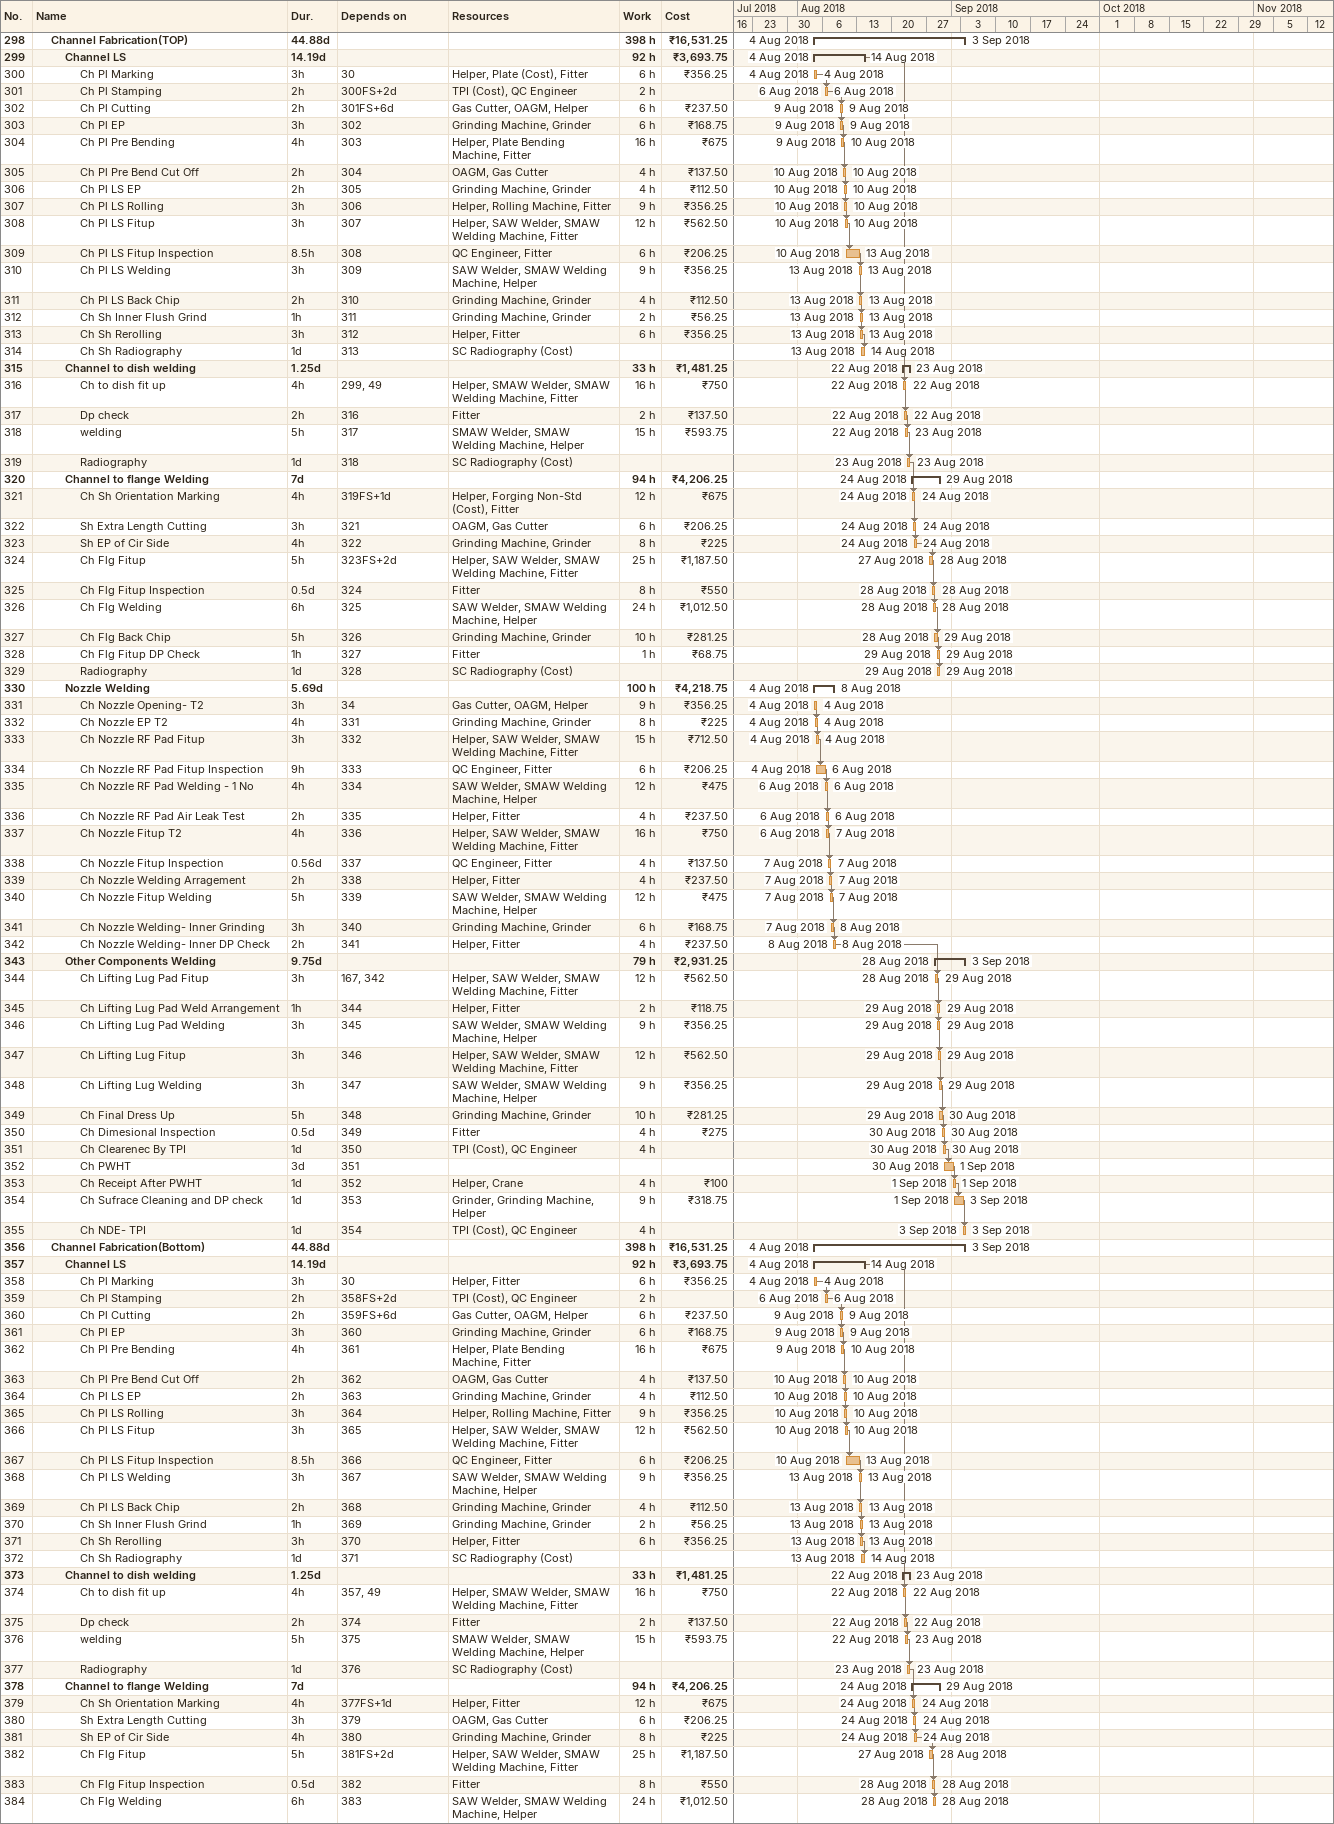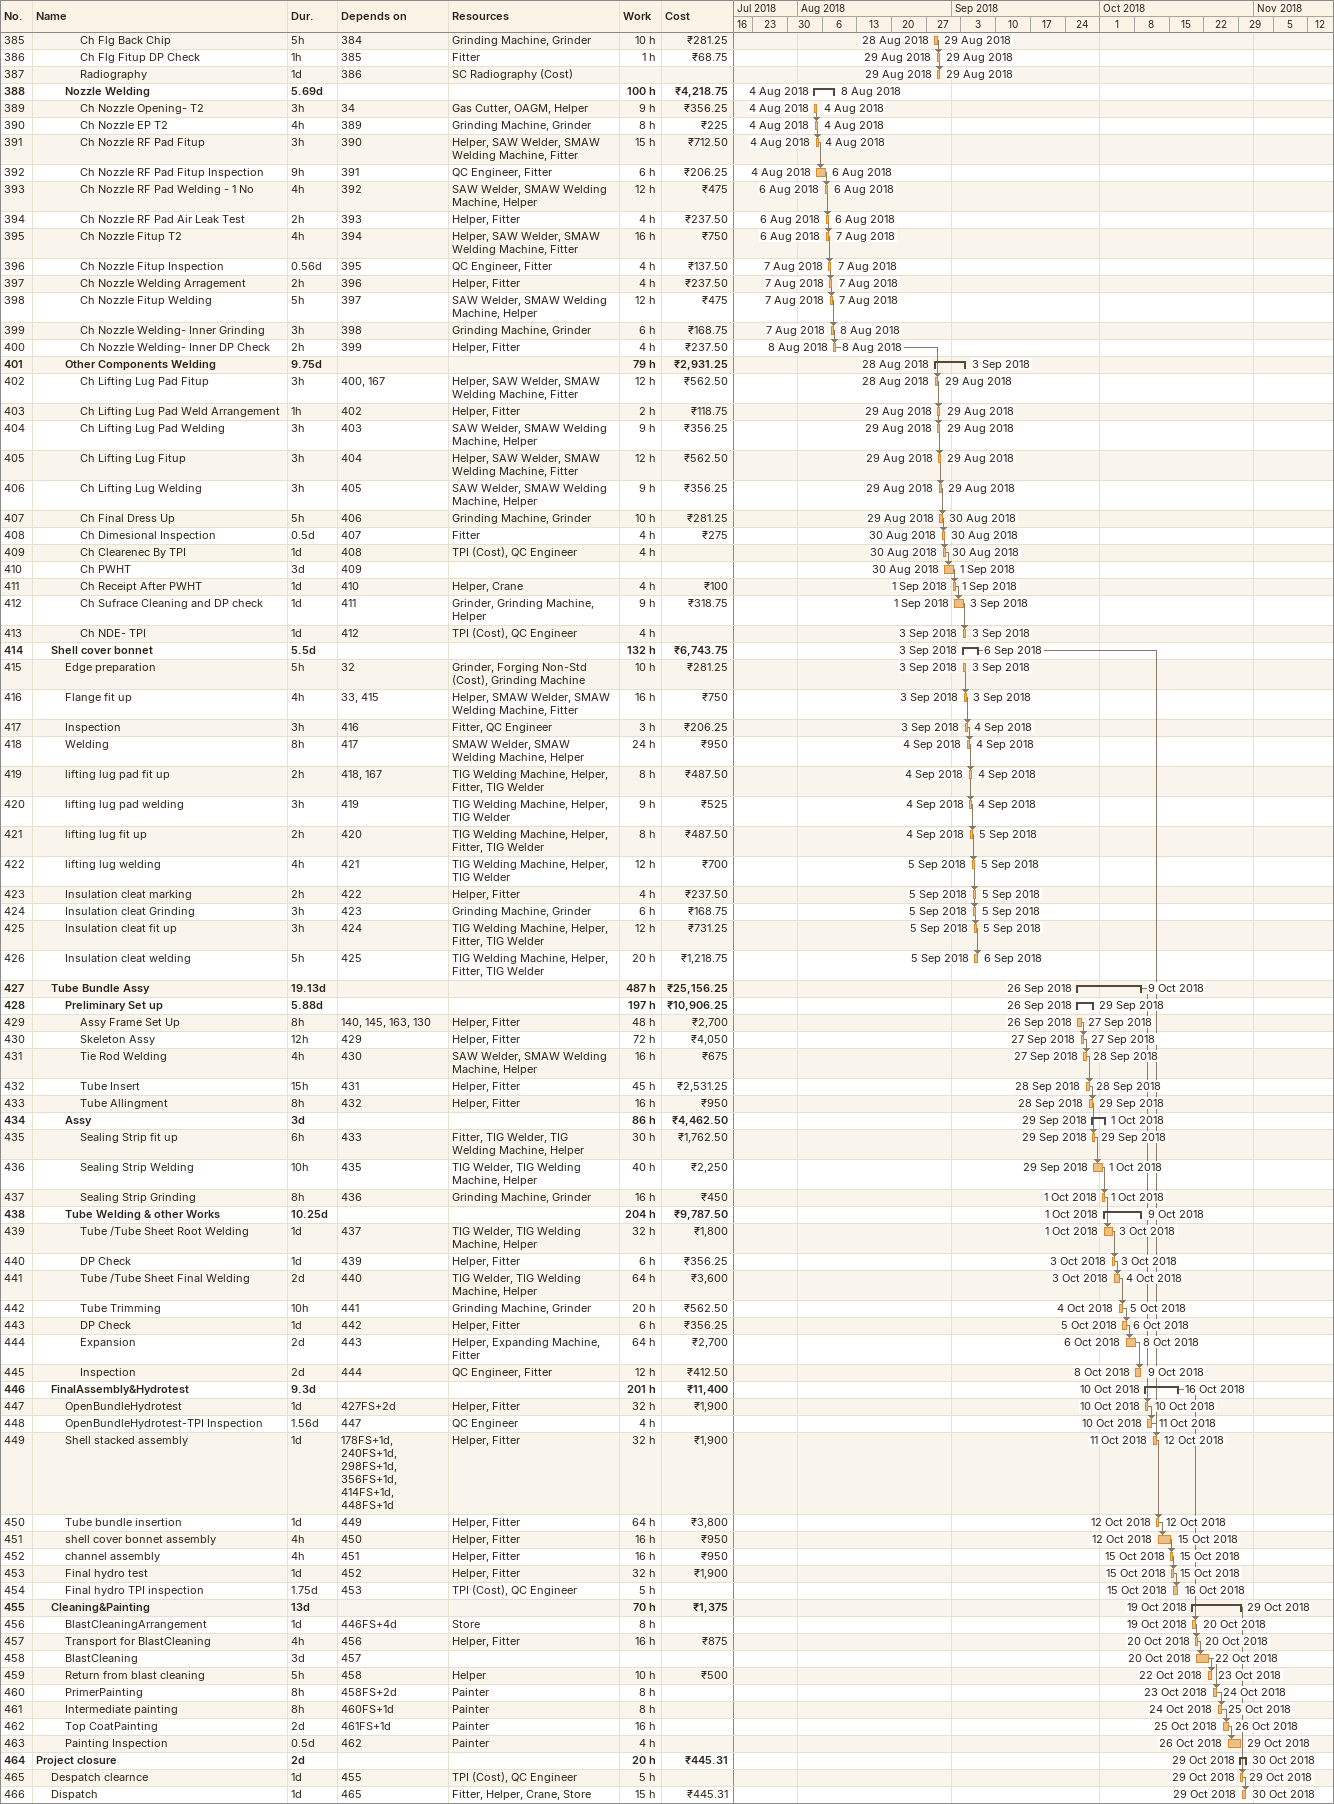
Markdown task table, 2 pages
| ID | Level | Task | Duration | Start | Finish | Predecessors | Resources | Work (h) | Cost (₹) |
|---|---|---|---|---|---|---|---|---|---|
| 298 | 2 | **Channel Fabrication(TOP)** | 44.88d | 2018-08-04 | 2018-09-03 |  |  | 398 | 16531.25 |
| 299 | 3 | **Channel LS** | 14.19d | 2018-08-04 | 2018-08-14 |  |  | 92 | 3693.75 |
| 300 | 4 | Ch Pl Marking | 3h | 2018-08-04 | 2018-08-04 | 30 | Helper, Plate (Cost), Fitter | 6 | 356.25 |
| 301 | 4 | Ch Pl Stamping | 2h | 2018-08-06 | 2018-08-06 | 300FS+2d | TPI (Cost), QC Engineer | 2 |  |
| 302 | 4 | Ch Pl Cutting | 2h | 2018-08-09 | 2018-08-09 | 301FS+6d | Gas Cutter, OAGM, Helper | 6 | 237.50 |
| 303 | 4 | Ch Pl EP | 3h | 2018-08-09 | 2018-08-09 | 302 | Grinding Machine, Grinder | 6 | 168.75 |
| 304 | 4 | Ch Pl Pre Bending | 4h | 2018-08-09 | 2018-08-10 | 303 | Helper, Plate Bending Machine, Fitter | 16 | 675 |
| 305 | 4 | Ch Pl Pre Bend Cut Off | 2h | 2018-08-10 | 2018-08-10 | 304 | OAGM, Gas Cutter | 4 | 137.50 |
| 306 | 4 | Ch Pl LS EP | 2h | 2018-08-10 | 2018-08-10 | 305 | Grinding Machine, Grinder | 4 | 112.50 |
| 307 | 4 | Ch Pl LS Rolling | 3h | 2018-08-10 | 2018-08-10 | 306 | Helper, Rolling Machine, Fitter | 9 | 356.25 |
| 308 | 4 | Ch Pl LS Fitup | 3h | 2018-08-10 | 2018-08-10 | 307 | Helper, SAW Welder, SMAW Welding Machine, Fitter | 12 | 562.50 |
| 309 | 4 | Ch Pl LS Fitup Inspection | 8.5h | 2018-08-10 | 2018-08-13 | 308 | QC Engineer, Fitter | 6 | 206.25 |
| 310 | 4 | Ch Pl LS Welding | 3h | 2018-08-13 | 2018-08-13 | 309 | SAW Welder, SMAW Welding Machine, Helper | 9 | 356.25 |
| 311 | 4 | Ch Pl LS Back Chip | 2h | 2018-08-13 | 2018-08-13 | 310 | Grinding Machine, Grinder | 4 | 112.50 |
| 312 | 4 | Ch Sh Inner Flush Grind | 1h | 2018-08-13 | 2018-08-13 | 311 | Grinding Machine, Grinder | 2 | 56.25 |
| 313 | 4 | Ch Sh Rerolling | 3h | 2018-08-13 | 2018-08-13 | 312 | Helper, Fitter | 6 | 356.25 |
| 314 | 4 | Ch Sh Radiography | 1d | 2018-08-13 | 2018-08-14 | 313 | SC Radiography (Cost) |  |  |
| 315 | 3 | **Channel to dish welding** | 1.25d | 2018-08-22 | 2018-08-23 |  |  | 33 | 1481.25 |
| 316 | 4 | Ch to dish fit up | 4h | 2018-08-22 | 2018-08-22 | 299, 49 | Helper, SMAW Welder, SMAW Welding Machine, Fitter | 16 | 750 |
| 317 | 4 | Dp check | 2h | 2018-08-22 | 2018-08-22 | 316 | Fitter | 2 | 137.50 |
| 318 | 4 | welding | 5h | 2018-08-22 | 2018-08-23 | 317 | SMAW Welder, SMAW Welding Machine, Helper | 15 | 593.75 |
| 319 | 4 | Radiography | 1d | 2018-08-23 | 2018-08-23 | 318 | SC Radiography (Cost) |  |  |
| 320 | 3 | **Channel to flange Welding** | 7d | 2018-08-24 | 2018-08-29 |  |  | 94 | 4206.25 |
| 321 | 4 | Ch Sh Orientation Marking | 4h | 2018-08-24 | 2018-08-24 | 319FS+1d | Helper, Forging Non-Std (Cost), Fitter | 12 | 675 |
| 322 | 4 | Sh Extra Length Cutting | 3h | 2018-08-24 | 2018-08-24 | 321 | OAGM, Gas Cutter | 6 | 206.25 |
| 323 | 4 | Sh EP of Cir Side | 4h | 2018-08-24 | 2018-08-24 | 322 | Grinding Machine, Grinder | 8 | 225 |
| 324 | 4 | Ch Flg Fitup | 5h | 2018-08-27 | 2018-08-28 | 323FS+2d | Helper, SAW Welder, SMAW Welding Machine, Fitter | 25 | 1187.50 |
| 325 | 4 | Ch Flg Fitup Inspection | 0.5d | 2018-08-28 | 2018-08-28 | 324 | Fitter | 8 | 550 |
| 326 | 4 | Ch Flg Welding | 6h | 2018-08-28 | 2018-08-28 | 325 | SAW Welder, SMAW Welding Machine, Helper | 24 | 1012.50 |
| 327 | 4 | Ch Flg Back Chip | 5h | 2018-08-28 | 2018-08-29 | 326 | Grinding Machine, Grinder | 10 | 281.25 |
| 328 | 4 | Ch Flg Fitup DP Check | 1h | 2018-08-29 | 2018-08-29 | 327 | Fitter | 1 | 68.75 |
| 329 | 4 | Radiography | 1d | 2018-08-29 | 2018-08-29 | 328 | SC Radiography (Cost) |  |  |
| 330 | 3 | **Nozzle Welding** | 5.69d | 2018-08-04 | 2018-08-08 |  |  | 100 | 4218.75 |
| 331 | 4 | Ch Nozzle Opening- T2 | 3h | 2018-08-04 | 2018-08-04 | 34 | Gas Cutter, OAGM, Helper | 9 | 356.25 |
| 332 | 4 | Ch Nozzle EP T2 | 4h | 2018-08-04 | 2018-08-04 | 331 | Grinding Machine, Grinder | 8 | 225 |
| 333 | 4 | Ch Nozzle RF Pad Fitup | 3h | 2018-08-04 | 2018-08-04 | 332 | Helper, SAW Welder, SMAW Welding Machine, Fitter | 15 | 712.50 |
| 334 | 4 | Ch Nozzle RF Pad Fitup Inspection | 9h | 2018-08-04 | 2018-08-06 | 333 | QC Engineer, Fitter | 6 | 206.25 |
| 335 | 4 | Ch Nozzle RF Pad Welding - 1 No | 4h | 2018-08-06 | 2018-08-06 | 334 | SAW Welder, SMAW Welding Machine, Helper | 12 | 475 |
| 336 | 4 | Ch Nozzle RF Pad Air Leak Test | 2h | 2018-08-06 | 2018-08-06 | 335 | Helper, Fitter | 4 | 237.50 |
| 337 | 4 | Ch Nozzle Fitup T2 | 4h | 2018-08-06 | 2018-08-07 | 336 | Helper, SAW Welder, SMAW Welding Machine, Fitter | 16 | 750 |
| 338 | 4 | Ch Nozzle Fitup Inspection | 0.56d | 2018-08-07 | 2018-08-07 | 337 | QC Engineer, Fitter | 4 | 137.50 |
| 339 | 4 | Ch Nozzle Welding Arragement | 2h | 2018-08-07 | 2018-08-07 | 338 | Helper, Fitter | 4 | 237.50 |
| 340 | 4 | Ch Nozzle Fitup Welding | 5h | 2018-08-07 | 2018-08-07 | 339 | SAW Welder, SMAW Welding Machine, Helper | 12 | 475 |
| 341 | 4 | Ch Nozzle Welding- Inner Grinding | 3h | 2018-08-07 | 2018-08-08 | 340 | Grinding Machine, Grinder | 6 | 168.75 |
| 342 | 4 | Ch Nozzle Welding- Inner DP Check | 2h | 2018-08-08 | 2018-08-08 | 341 | Helper, Fitter | 4 | 237.50 |
| 343 | 3 | **Other Components Welding** | 9.75d | 2018-08-28 | 2018-09-03 |  |  | 79 | 2931.25 |
| 344 | 4 | Ch Lifting Lug Pad Fitup | 3h | 2018-08-28 | 2018-08-29 | 167, 342 | Helper, SAW Welder, SMAW Welding Machine, Fitter | 12 | 562.50 |
| 345 | 4 | Ch Lifting Lug Pad Weld Arrangement | 1h | 2018-08-29 | 2018-08-29 | 344 | Helper, Fitter | 2 | 118.75 |
| 346 | 4 | Ch Lifting Lug Pad Welding | 3h | 2018-08-29 | 2018-08-29 | 345 | SAW Welder, SMAW Welding Machine, Helper | 9 | 356.25 |
| 347 | 4 | Ch Lifting Lug Fitup | 3h | 2018-08-29 | 2018-08-29 | 346 | Helper, SAW Welder, SMAW Welding Machine, Fitter | 12 | 562.50 |
| 348 | 4 | Ch Lifting Lug Welding | 3h | 2018-08-29 | 2018-08-29 | 347 | SAW Welder, SMAW Welding Machine, Helper | 9 | 356.25 |
| 349 | 4 | Ch Final Dress Up | 5h | 2018-08-29 | 2018-08-30 | 348 | Grinding Machine, Grinder | 10 | 281.25 |
| 350 | 4 | Ch Dimesional Inspection | 0.5d | 2018-08-30 | 2018-08-30 | 349 | Fitter | 4 | 275 |
| 351 | 4 | Ch Clearenec By TPI | 1d | 2018-08-30 | 2018-08-30 | 350 | TPI (Cost), QC Engineer | 4 |  |
| 352 | 4 | Ch PWHT | 3d | 2018-08-30 | 2018-09-01 | 351 |  |  |  |
| 353 | 4 | Ch Receipt After PWHT | 1d | 2018-09-01 | 2018-09-01 | 352 | Helper, Crane | 4 | 100 |
| 354 | 4 | Ch Sufrace Cleaning and DP check | 1d | 2018-09-01 | 2018-09-03 | 353 | Grinder, Grinding Machine, Helper | 9 | 318.75 |
| 355 | 4 | Ch NDE- TPI | 1d | 2018-09-03 | 2018-09-03 | 354 | TPI (Cost), QC Engineer | 4 |  |
| 356 | 2 | **Channel Fabrication(Bottom)** | 44.88d | 2018-08-04 | 2018-09-03 |  |  | 398 | 16531.25 |
| 357 | 3 | **Channel LS** | 14.19d | 2018-08-04 | 2018-08-14 |  |  | 92 | 3693.75 |
| 358 | 4 | Ch Pl Marking | 3h | 2018-08-04 | 2018-08-04 | 30 | Helper, Fitter | 6 | 356.25 |
| 359 | 4 | Ch Pl Stamping | 2h | 2018-08-06 | 2018-08-06 | 358FS+2d | TPI (Cost), QC Engineer | 2 |  |
| 360 | 4 | Ch Pl Cutting | 2h | 2018-08-09 | 2018-08-09 | 359FS+6d | Gas Cutter, OAGM, Helper | 6 | 237.50 |
| 361 | 4 | Ch Pl EP | 3h | 2018-08-09 | 2018-08-09 | 360 | Grinding Machine, Grinder | 6 | 168.75 |
| 362 | 4 | Ch Pl Pre Bending | 4h | 2018-08-09 | 2018-08-10 | 361 | Helper, Plate Bending Machine, Fitter | 16 | 675 |
| 363 | 4 | Ch Pl Pre Bend Cut Off | 2h | 2018-08-10 | 2018-08-10 | 362 | OAGM, Gas Cutter | 4 | 137.50 |
| 364 | 4 | Ch Pl LS EP | 2h | 2018-08-10 | 2018-08-10 | 363 | Grinding Machine, Grinder | 4 | 112.50 |
| 365 | 4 | Ch Pl LS Rolling | 3h | 2018-08-10 | 2018-08-10 | 364 | Helper, Rolling Machine, Fitter | 9 | 356.25 |
| 366 | 4 | Ch Pl LS Fitup | 3h | 2018-08-10 | 2018-08-10 | 365 | Helper, SAW Welder, SMAW Welding Machine, Fitter | 12 | 562.50 |
| 367 | 4 | Ch Pl LS Fitup Inspection | 8.5h | 2018-08-10 | 2018-08-13 | 366 | QC Engineer, Fitter | 6 | 206.25 |
| 368 | 4 | Ch Pl LS Welding | 3h | 2018-08-13 | 2018-08-13 | 367 | SAW Welder, SMAW Welding Machine, Helper | 9 | 356.25 |
| 369 | 4 | Ch Pl LS Back Chip | 2h | 2018-08-13 | 2018-08-13 | 368 | Grinding Machine, Grinder | 4 | 112.50 |
| 370 | 4 | Ch Sh Inner Flush Grind | 1h | 2018-08-13 | 2018-08-13 | 369 | Grinding Machine, Grinder | 2 | 56.25 |
| 371 | 4 | Ch Sh Rerolling | 3h | 2018-08-13 | 2018-08-13 | 370 | Helper, Fitter | 6 | 356.25 |
| 372 | 4 | Ch Sh Radiography | 1d | 2018-08-13 | 2018-08-14 | 371 | SC Radiography (Cost) |  |  |
| 373 | 3 | **Channel to dish welding** | 1.25d | 2018-08-22 | 2018-08-23 |  |  | 33 | 1481.25 |
| 374 | 4 | Ch to dish fit up | 4h | 2018-08-22 | 2018-08-22 | 357, 49 | Helper, SMAW Welder, SMAW Welding Machine, Fitter | 16 | 750 |
| 375 | 4 | Dp check | 2h | 2018-08-22 | 2018-08-22 | 374 | Fitter | 2 | 137.50 |
| 376 | 4 | welding | 5h | 2018-08-22 | 2018-08-23 | 375 | SMAW Welder, SMAW Welding Machine, Helper | 15 | 593.75 |
| 377 | 4 | Radiography | 1d | 2018-08-23 | 2018-08-23 | 376 | SC Radiography (Cost) |  |  |
| 378 | 3 | **Channel to flange Welding** | 7d | 2018-08-24 | 2018-08-29 |  |  | 94 | 4206.25 |
| 379 | 4 | Ch Sh Orientation Marking | 4h | 2018-08-24 | 2018-08-24 | 377FS+1d | Helper, Fitter | 12 | 675 |
| 380 | 4 | Sh Extra Length Cutting | 3h | 2018-08-24 | 2018-08-24 | 379 | OAGM, Gas Cutter | 6 | 206.25 |
| 381 | 4 | Sh EP of Cir Side | 4h | 2018-08-24 | 2018-08-24 | 380 | Grinding Machine, Grinder | 8 | 225 |
| 382 | 4 | Ch Flg Fitup | 5h | 2018-08-27 | 2018-08-28 | 381FS+2d | Helper, SAW Welder, SMAW Welding Machine, Fitter | 25 | 1187.50 |
| 383 | 4 | Ch Flg Fitup Inspection | 0.5d | 2018-08-28 | 2018-08-28 | 382 | Fitter | 8 | 550 |
| 384 | 4 | Ch Flg Welding | 6h | 2018-08-28 | 2018-08-28 | 383 | SAW Welder, SMAW Welding Machine, Helper | 24 | 1012.50 |
| 385 | 4 | Ch Flg Back Chip | 5h | 2018-08-28 | 2018-08-29 | 384 | Grinding Machine, Grinder | 10 | 281.25 |
| 386 | 4 | Ch Flg Fitup DP Check | 1h | 2018-08-29 | 2018-08-29 | 385 | Fitter | 1 | 68.75 |
| 387 | 4 | Radiography | 1d | 2018-08-29 | 2018-08-29 | 386 | SC Radiography (Cost) |  |  |
| 388 | 3 | **Nozzle Welding** | 5.69d | 2018-08-04 | 2018-08-08 |  |  | 100 | 4218.75 |
| 389 | 4 | Ch Nozzle Opening- T2 | 3h | 2018-08-04 | 2018-08-04 | 34 | Gas Cutter, OAGM, Helper | 9 | 356.25 |
| 390 | 4 | Ch Nozzle EP T2 | 4h | 2018-08-04 | 2018-08-04 | 389 | Grinding Machine, Grinder | 8 | 225 |
| 391 | 4 | Ch Nozzle RF Pad Fitup | 3h | 2018-08-04 | 2018-08-04 | 390 | Helper, SAW Welder, SMAW Welding Machine, Fitter | 15 | 712.50 |
| 392 | 4 | Ch Nozzle RF Pad Fitup Inspection | 9h | 2018-08-04 | 2018-08-06 | 391 | QC Engineer, Fitter | 6 | 206.25 |
| 393 | 4 | Ch Nozzle RF Pad Welding - 1 No | 4h | 2018-08-06 | 2018-08-06 | 392 | SAW Welder, SMAW Welding Machine, Helper | 12 | 475 |
| 394 | 4 | Ch Nozzle RF Pad Air Leak Test | 2h | 2018-08-06 | 2018-08-06 | 393 | Helper, Fitter | 4 | 237.50 |
| 395 | 4 | Ch Nozzle Fitup T2 | 4h | 2018-08-06 | 2018-08-07 | 394 | Helper, SAW Welder, SMAW Welding Machine, Fitter | 16 | 750 |
| 396 | 4 | Ch Nozzle Fitup Inspection | 0.56d | 2018-08-07 | 2018-08-07 | 395 | QC Engineer, Fitter | 4 | 137.50 |
| 397 | 4 | Ch Nozzle Welding Arragement | 2h | 2018-08-07 | 2018-08-07 | 396 | Helper, Fitter | 4 | 237.50 |
| 398 | 4 | Ch Nozzle Fitup Welding | 5h | 2018-08-07 | 2018-08-07 | 397 | SAW Welder, SMAW Welding Machine, Helper | 12 | 475 |
| 399 | 4 | Ch Nozzle Welding- Inner Grinding | 3h | 2018-08-07 | 2018-08-08 | 398 | Grinding Machine, Grinder | 6 | 168.75 |
| 400 | 4 | Ch Nozzle Welding- Inner DP Check | 2h | 2018-08-08 | 2018-08-08 | 399 | Helper, Fitter | 4 | 237.50 |
| 401 | 3 | **Other Components Welding** | 9.75d | 2018-08-28 | 2018-09-03 |  |  | 79 | 2931.25 |
| 402 | 4 | Ch Lifting Lug Pad Fitup | 3h | 2018-08-28 | 2018-08-29 | 400, 167 | Helper, SAW Welder, SMAW Welding Machine, Fitter | 12 | 562.50 |
| 403 | 4 | Ch Lifting Lug Pad Weld Arrangement | 1h | 2018-08-29 | 2018-08-29 | 402 | Helper, Fitter | 2 | 118.75 |
| 404 | 4 | Ch Lifting Lug Pad Welding | 3h | 2018-08-29 | 2018-08-29 | 403 | SAW Welder, SMAW Welding Machine, Helper | 9 | 356.25 |
| 405 | 4 | Ch Lifting Lug Fitup | 3h | 2018-08-29 | 2018-08-29 | 404 | Helper, SAW Welder, SMAW Welding Machine, Fitter | 12 | 562.50 |
| 406 | 4 | Ch Lifting Lug Welding | 3h | 2018-08-29 | 2018-08-29 | 405 | SAW Welder, SMAW Welding Machine, Helper | 9 | 356.25 |
| 407 | 4 | Ch Final Dress Up | 5h | 2018-08-29 | 2018-08-30 | 406 | Grinding Machine, Grinder | 10 | 281.25 |
| 408 | 4 | Ch Dimesional Inspection | 0.5d | 2018-08-30 | 2018-08-30 | 407 | Fitter | 4 | 275 |
| 409 | 4 | Ch Clearenec By TPI | 1d | 2018-08-30 | 2018-08-30 | 408 | TPI (Cost), QC Engineer | 4 |  |
| 410 | 4 | Ch PWHT | 3d | 2018-08-30 | 2018-09-01 | 409 |  |  |  |
| 411 | 4 | Ch Receipt After PWHT | 1d | 2018-09-01 | 2018-09-01 | 410 | Helper, Crane | 4 | 100 |
| 412 | 4 | Ch Sufrace Cleaning and DP check | 1d | 2018-09-01 | 2018-09-03 | 411 | Grinder, Grinding Machine, Helper | 9 | 318.75 |
| 413 | 4 | Ch NDE- TPI | 1d | 2018-09-03 | 2018-09-03 | 412 | TPI (Cost), QC Engineer | 4 |  |
| 414 | 2 | **Shell cover bonnet** | 5.5d | 2018-09-03 | 2018-09-06 |  |  | 132 | 6743.75 |
| 415 | 3 | Edge preparation | 5h | 2018-09-03 | 2018-09-03 | 32 | Grinder, Forging Non-Std (Cost), Grinding Machine | 10 | 281.25 |
| 416 | 3 | Flange fit up | 4h | 2018-09-03 | 2018-09-03 | 33, 415 | Helper, SMAW Welder, SMAW Welding Machine, Fitter | 16 | 750 |
| 417 | 3 | Inspection | 3h | 2018-09-03 | 2018-09-04 | 416 | Fitter, QC Engineer | 3 | 206.25 |
| 418 | 3 | Welding | 8h | 2018-09-04 | 2018-09-04 | 417 | SMAW Welder, SMAW Welding Machine, Helper | 24 | 950 |
| 419 | 3 | lifting lug pad fit up | 2h | 2018-09-04 | 2018-09-04 | 418, 167 | TIG Welding Machine, Helper, Fitter, TIG Welder | 8 | 487.50 |
| 420 | 3 | lifting lug pad welding | 3h | 2018-09-04 | 2018-09-04 | 419 | TIG Welding Machine, Helper, TIG Welder | 9 | 525 |
| 421 | 3 | lifting lug fit up | 2h | 2018-09-04 | 2018-09-05 | 420 | TIG Welding Machine, Helper, Fitter, TIG Welder | 8 | 487.50 |
| 422 | 3 | lifting lug welding | 4h | 2018-09-05 | 2018-09-05 | 421 | TIG Welding Machine, Helper, TIG Welder | 12 | 700 |
| 423 | 3 | Insulation cleat marking | 2h | 2018-09-05 | 2018-09-05 | 422 | Helper, Fitter | 4 | 237.50 |
| 424 | 3 | Insulation cleat Grinding | 3h | 2018-09-05 | 2018-09-05 | 423 | Grinding Machine, Grinder | 6 | 168.75 |
| 425 | 3 | Insulation cleat fit up | 3h | 2018-09-05 | 2018-09-05 | 424 | TIG Welding Machine, Helper, Fitter, TIG Welder | 12 | 731.25 |
| 426 | 3 | Insulation cleat welding | 5h | 2018-09-05 | 2018-09-06 | 425 | TIG Welding Machine, Helper, Fitter, TIG Welder | 20 | 1218.75 |
| 427 | 2 | **Tube Bundle Assy** | 19.13d | 2018-09-26 | 2018-10-09 |  |  | 487 | 25156.25 |
| 428 | 3 | **Preliminary Set up** | 5.88d | 2018-09-26 | 2018-09-29 |  |  | 197 | 10906.25 |
| 429 | 4 | Assy Frame Set Up | 8h | 2018-09-26 | 2018-09-27 | 140, 145, 163, 130 | Helper, Fitter | 48 | 2700 |
| 430 | 4 | Skeleton Assy | 12h | 2018-09-27 | 2018-09-27 | 429 | Helper, Fitter | 72 | 4050 |
| 431 | 4 | Tie Rod Welding | 4h | 2018-09-27 | 2018-09-28 | 430 | SAW Welder, SMAW Welding Machine, Helper | 16 | 675 |
| 432 | 4 | Tube Insert | 15h | 2018-09-28 | 2018-09-28 | 431 | Helper, Fitter | 45 | 2531.25 |
| 433 | 4 | Tube Allingment | 8h | 2018-09-28 | 2018-09-29 | 432 | Helper, Fitter | 16 | 950 |
| 434 | 3 | **Assy** | 3d | 2018-09-29 | 2018-10-01 |  |  | 86 | 4462.50 |
| 435 | 4 | Sealing Strip fit up | 6h | 2018-09-29 | 2018-09-29 | 433 | Fitter, TIG Welder, TIG Welding Machine, Helper | 30 | 1762.50 |
| 436 | 4 | Sealing Strip Welding | 10h | 2018-09-29 | 2018-10-01 | 435 | TIG Welder, TIG Welding Machine, Helper | 40 | 2250 |
| 437 | 4 | Sealing Strip Grinding | 8h | 2018-10-01 | 2018-10-01 | 436 | Grinding Machine, Grinder | 16 | 450 |
| 438 | 3 | **Tube Welding & other Works** | 10.25d | 2018-10-01 | 2018-10-09 |  |  | 204 | 9787.50 |
| 439 | 4 | Tube /Tube Sheet Root Welding | 1d | 2018-10-01 | 2018-10-03 | 437 | TIG Welder, TIG Welding Machine, Helper | 32 | 1800 |
| 440 | 4 | DP Check | 1d | 2018-10-03 | 2018-10-03 | 439 | Helper, Fitter | 6 | 356.25 |
| 441 | 4 | Tube /Tube Sheet Final Welding | 2d | 2018-10-03 | 2018-10-04 | 440 | TIG Welder, TIG Welding Machine, Helper | 64 | 3600 |
| 442 | 4 | Tube Trimming | 10h | 2018-10-04 | 2018-10-05 | 441 | Grinding Machine, Grinder | 20 | 562.50 |
| 443 | 4 | DP Check | 1d | 2018-10-05 | 2018-10-06 | 442 | Helper, Fitter | 6 | 356.25 |
| 444 | 4 | Expansion | 2d | 2018-10-06 | 2018-10-08 | 443 | Helper, Expanding Machine, Fitter | 64 | 2700 |
| 445 | 4 | Inspection | 2d | 2018-10-08 | 2018-10-09 | 444 | QC Engineer, Fitter | 12 | 412.50 |
| 446 | 2 | **FinalAssembly&Hydrotest** | 9.3d | 2018-10-10 | 2018-10-16 |  |  | 201 | 11400 |
| 447 | 3 | OpenBundleHydrotest | 1d | 2018-10-10 | 2018-10-10 | 427FS+2d | Helper, Fitter | 32 | 1900 |
| 448 | 3 | OpenBundleHydrotest-TPI Inspection | 1.56d | 2018-10-10 | 2018-10-11 | 447 | QC Engineer | 4 |  |
| 449 | 3 | Shell stacked assembly | 1d | 2018-10-11 | 2018-10-12 | 178FS+1d, 240FS+1d, 298FS+1d, 356FS+1d, 414FS+1d, 448FS+1d | Helper, Fitter | 32 | 1900 |
| 450 | 3 | Tube bundle insertion | 1d | 2018-10-12 | 2018-10-12 | 449 | Helper, Fitter | 64 | 3800 |
| 451 | 3 | shell cover bonnet assembly | 4h | 2018-10-12 | 2018-10-15 | 450 | Helper, Fitter | 16 | 950 |
| 452 | 3 | channel assembly | 4h | 2018-10-15 | 2018-10-15 | 451 | Helper, Fitter | 16 | 950 |
| 453 | 3 | Final hydro test | 1d | 2018-10-15 | 2018-10-15 | 452 | Helper, Fitter | 32 | 1900 |
| 454 | 3 | Final hydro TPI inspection | 1.75d | 2018-10-15 | 2018-10-16 | 453 | TPI (Cost), QC Engineer | 5 |  |
| 455 | 2 | **Cleaning&Painting** | 13d | 2018-10-19 | 2018-10-29 |  |  | 70 | 1375 |
| 456 | 3 | BlastCleaningArrangement | 1d | 2018-10-19 | 2018-10-20 | 446FS+4d | Store | 8 |  |
| 457 | 3 | Transport for BlastCleaning | 4h | 2018-10-20 | 2018-10-20 | 456 | Helper, Fitter | 16 | 875 |
| 458 | 3 | BlastCleaning | 3d | 2018-10-20 | 2018-10-22 | 457 |  |  |  |
| 459 | 3 | Return from blast cleaning | 5h | 2018-10-22 | 2018-10-23 | 458 | Helper | 10 | 500 |
| 460 | 3 | PrimerPainting | 8h | 2018-10-23 | 2018-10-24 | 458FS+2d | Painter | 8 |  |
| 461 | 3 | Intermediate painting | 8h | 2018-10-24 | 2018-10-25 | 460FS+1d | Painter | 8 |  |
| 462 | 3 | Top CoatPainting | 2d | 2018-10-25 | 2018-10-26 | 461FS+1d | Painter | 16 |  |
| 463 | 3 | Painting Inspection | 0.5d | 2018-10-26 | 2018-10-29 | 462 | Painter | 4 |  |
| 464 | 1 | **Project closure** | 2d | 2018-10-29 | 2018-10-30 |  |  | 20 | 445.31 |
| 465 | 2 | Despatch clearnce | 1d | 2018-10-29 | 2018-10-29 | 455 | TPI (Cost), QC Engineer | 5 |  |
| 466 | 2 | Dispatch | 1d | 2018-10-29 | 2018-10-30 | 465 | Fitter, Helper, Crane, Store | 15 | 445.31 |
